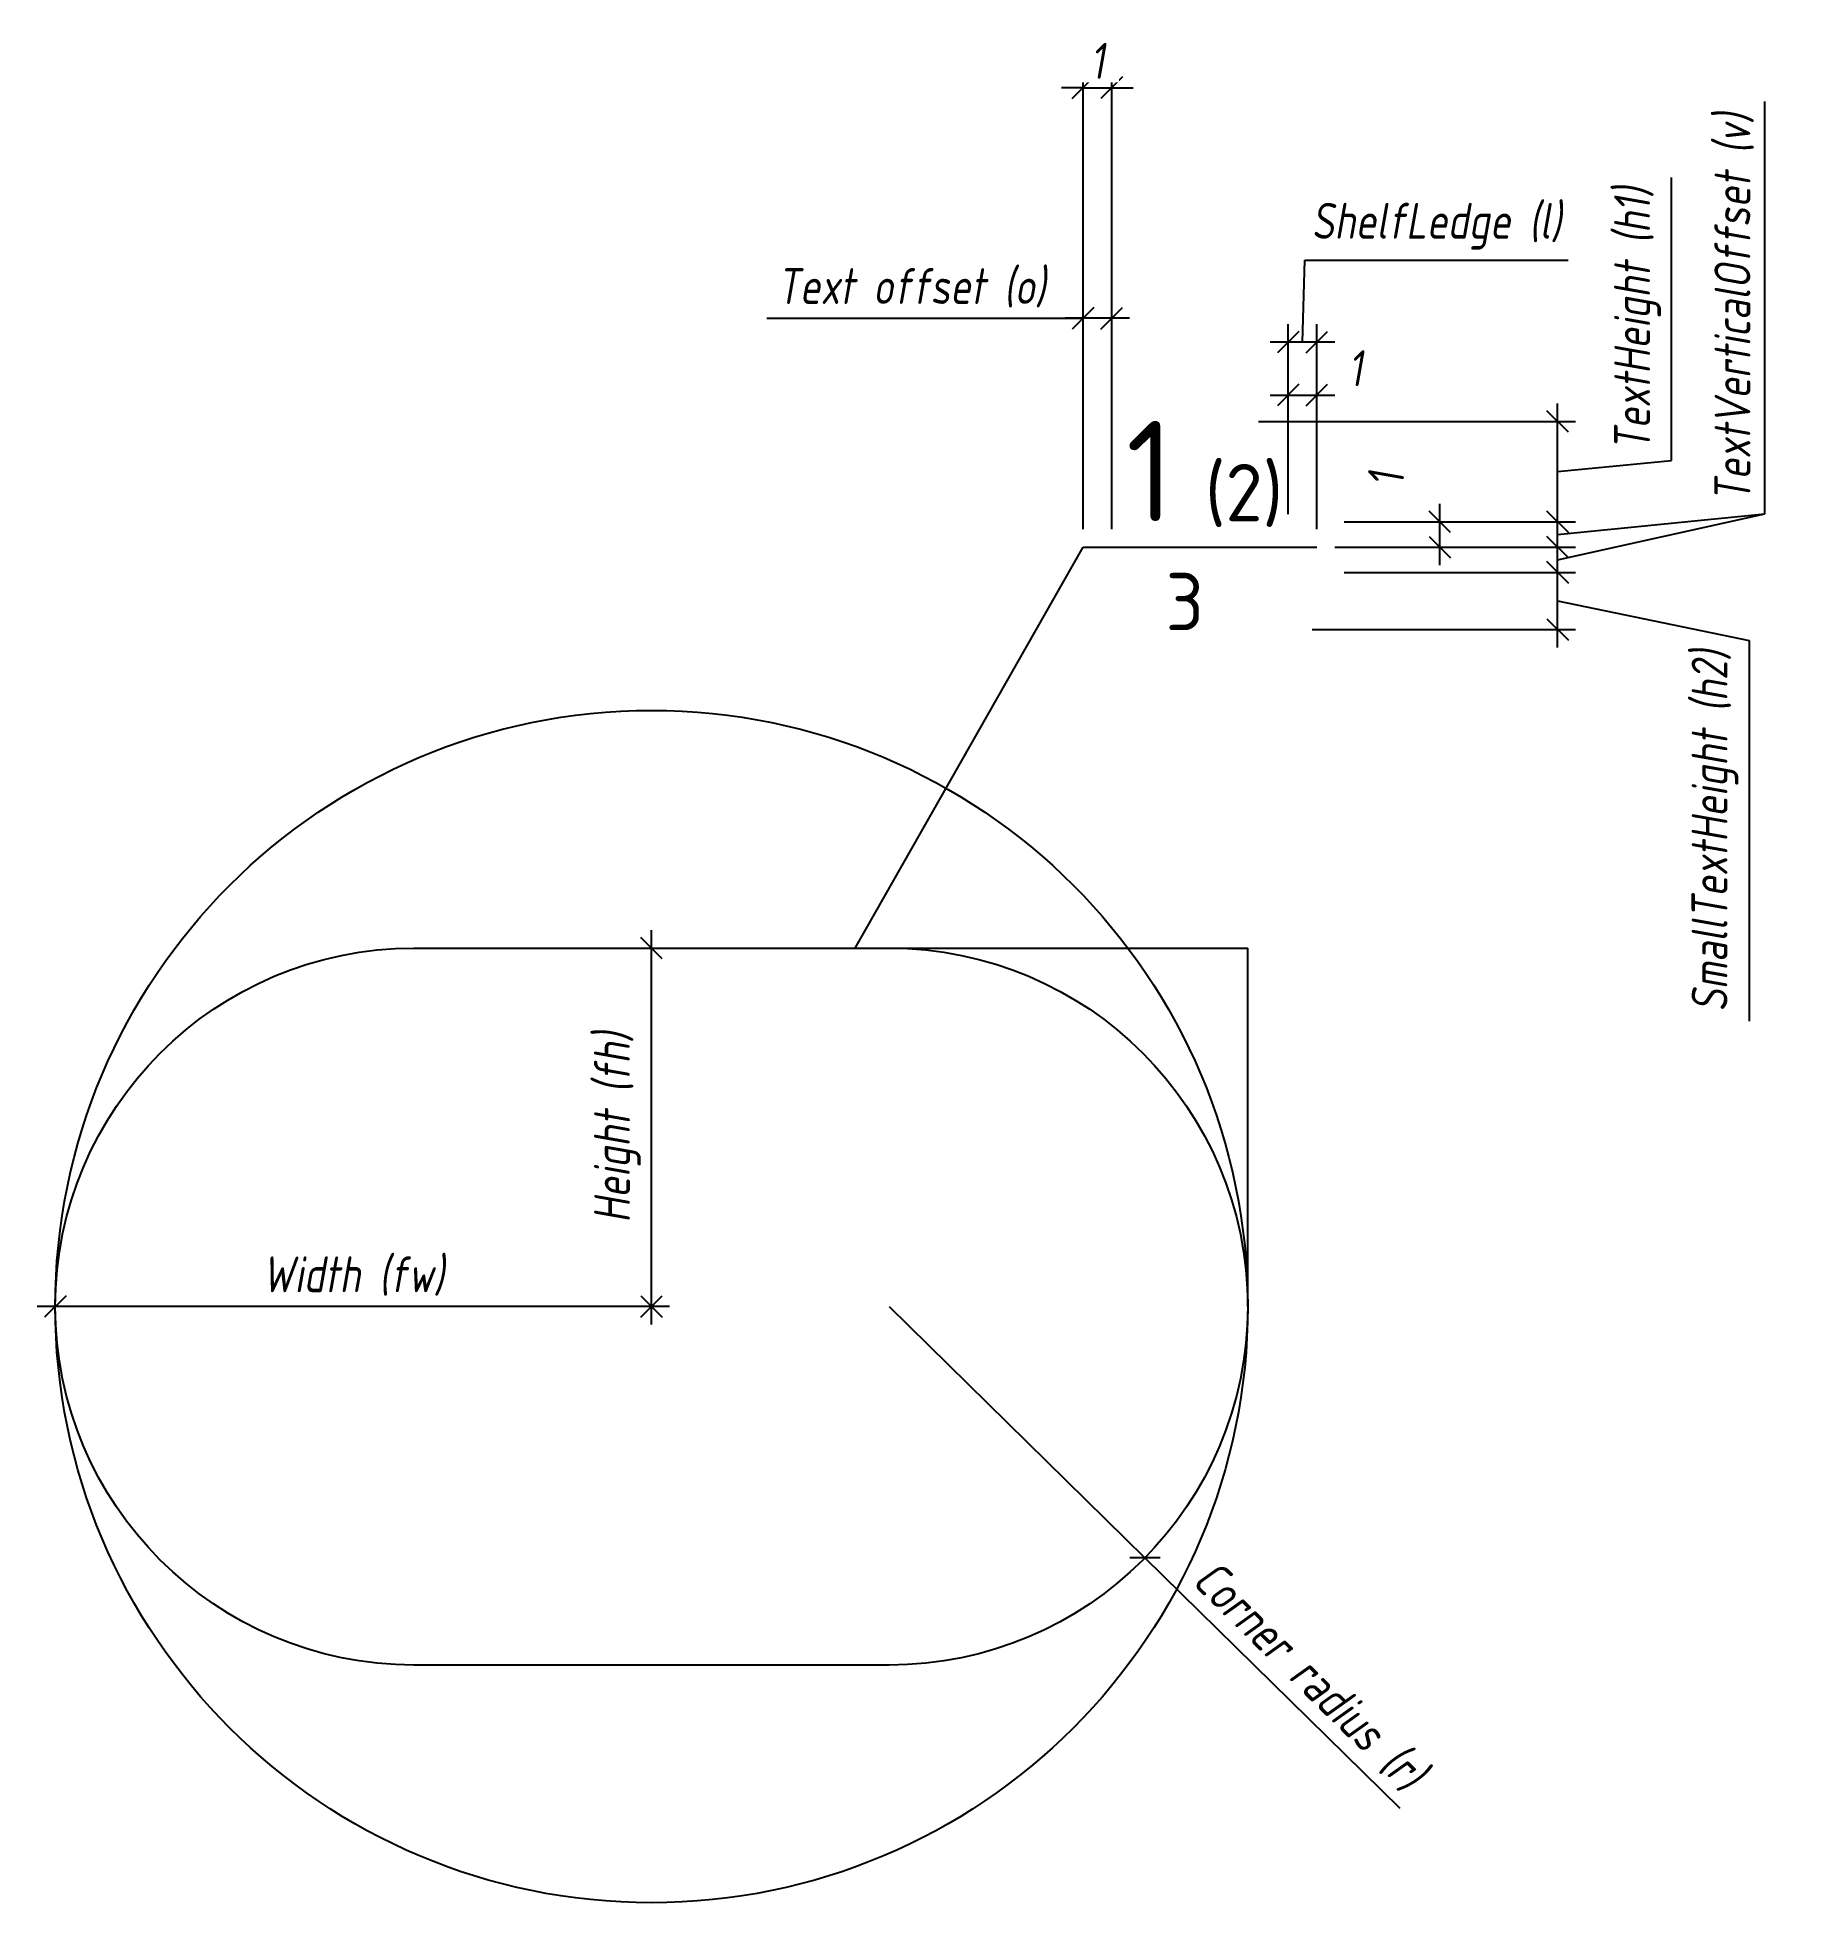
# Model space of a CAD drawing. Header units: millimetres. Extents: x 2101.5 to 2162.5, y 1512.3 to 1577.4.
import ezdxf

# ---------------------------------------------------------------- set-up
doc = ezdxf.new("R2010")
doc.units = ezdxf.units.MM
doc.styles.add('GOST-2.304_Type-B', font='GOST Common.ttf')
doc.styles.add('MpTextStyle', font='isocpeur.ttf', dxfattribs={"width": 0.8, "oblique": 10, "height": 2.5})
doc.dimstyles.new('MpDimStyle', dxfattribs={"dimscale": 100, "dimtxt": 2.5, "dimasz": 1.5, "dimexe": 1.25, "dimexo": 1.25, "dimtad": 1, "dimdec": 0, "dimdsep": 46, "dimtxsty": 'MpTextStyle', "dimblk": 'OBLIQUE', "dimblk1": 'OBLIQUE', "dimblk2": 'OBLIQUE', "dimcen": 2.5, "dimdle": 1.25, "dimadec": 0, "dimazin": 0, "dimtfac": 1, "dimtdec": 0, "dimtix": 1, "dimtmove": 2, "dimatfit": 3, "dimfxl": 1, "dimtfill": 1, "dimarcsym": 0})

# ---------------------------------------------------------------- blocks, each defined once
blk = doc.blocks.new('_Oblique')
at = {"color": 0, "linetype": 'ByBlock', "lineweight": -2}
blk.add_line((-0.5, -0.5), (0.5, 0.5), dxfattribs=at)
blk = doc.blocks.new('*D16')
at = {"color": 0, "lineweight": -2, "transparency": 16777216}
for p in [(2131.17, 1533.128), (2148.973, 1515.63)]:
    blk.add_line(p, (2140.082, 1524.369), dxfattribs=at)
at = {"layer": 'Defpoints', "color": 0, "transparency": 16777216}
for p in [(2131.17, 1533.128), (2140.082, 1524.369)]:
    blk.add_point(p, dxfattribs=at)
at = {"color": 0, "lineweight": -2, "transparency": 16777216, "xscale": 0.75, "yscale": 0.75, "zscale": 0.75, "rotation": 135.4953543292471}
blk.add_blockref('_Oblique', (2140.082, 1524.369), dxfattribs=at)
at = {"color": 0, "transparency": 16777216, "insert": (2145.807, 1520.231), "char_height": 1.25, "attachment_point": 5, "rotation": 315.49535, "style": 'MpTextStyle', "bg_fill": 3, "box_fill_scale": 1.1, "bg_fill_color": 256, "bg_fill_true_color": 13158600, "bg_fill_transparency": 0}
blk.add_mtext('Corner radius (r)', dxfattribs=at)
blk = doc.blocks.new('*D24')
at = {"color": 0, "lineweight": -2, "transparency": 16777216}
for p, q in [((2137.924, 1560.225), (2137.924, 1576.239)), ((2138.924, 1560.225), (2138.924, 1576.239)), ((2137.924, 1575.614), (2137.174, 1575.614)), ((2137.924, 1575.614), (2138.924, 1575.614)), ((2138.924, 1575.614), (2139.674, 1575.614))]:
    blk.add_line(p, q, dxfattribs=at)
at = {"layer": 'Defpoints', "color": 0, "transparency": 16777216}
for p in [(2137.924, 1559.6), (2138.924, 1559.6)]:
    blk.add_point(p, dxfattribs=at)
at = {"color": 0, "lineweight": -2, "transparency": 16777216, "xscale": 0.75, "yscale": 0.75, "zscale": 0.75}
blk.add_blockref('_Oblique', (2137.924, 1575.614), dxfattribs=at)
at = {"color": 0, "lineweight": -2, "transparency": 16777216, "xscale": 0.75, "yscale": 0.75, "zscale": 0.75, "rotation": 180}
blk.add_blockref('_Oblique', (2138.924, 1575.614), dxfattribs=at)
at = {"color": 0, "transparency": 16777216, "insert": (2138.424, 1576.551), "char_height": 1.25, "attachment_point": 5, "style": 'MpTextStyle', "bg_fill": 3, "box_fill_scale": 1.1, "bg_fill_color": 256, "bg_fill_true_color": 13158600, "bg_fill_transparency": 0}
blk.add_mtext('1', dxfattribs=at)
at = {"layer": 'Defpoints', "color": 0, "transparency": 16777216}
blk.add_point((2138.924, 1575.614), dxfattribs=at)
blk = doc.blocks.new('*D18')
at = {"color": 0, "lineweight": -2, "transparency": 16777216}
for p, q in [((2126.909, 1567.576), (2137.924, 1567.576)), ((2139.549, 1567.576), (2137.299, 1567.576))]:
    blk.add_line(p, q, dxfattribs=at)
at = {"layer": 'Defpoints', "color": 0, "transparency": 16777216}
for p in [(2137.924, 1567.576), (2137.924, 1567.576), (2138.924, 1567.576)]:
    blk.add_point(p, dxfattribs=at)
at = {"color": 0, "lineweight": -2, "transparency": 16777216, "xscale": 0.75, "yscale": 0.75, "zscale": 0.75, "rotation": 180}
blk.add_blockref('_Oblique', (2137.924, 1567.576), dxfattribs=at)
at = {"color": 0, "lineweight": -2, "transparency": 16777216, "xscale": 0.75, "yscale": 0.75, "zscale": 0.75}
blk.add_blockref('_Oblique', (2138.924, 1567.576), dxfattribs=at)
at = {"color": 0, "transparency": 16777216, "insert": (2131.943, 1568.639), "char_height": 1.25, "attachment_point": 5, "style": 'MpTextStyle', "bg_fill": 3, "box_fill_scale": 1.1, "bg_fill_color": 256, "bg_fill_true_color": 13158600, "bg_fill_transparency": 0}
blk.add_mtext('Text offset (o)', dxfattribs=at)
blk = doc.blocks.new('*D11')
at = {"color": 0, "lineweight": -2, "transparency": 16777216}
for p, q in [((2158.437, 1562.616), (2158.437, 1572.483)), ((2154.463, 1559.855), (2154.463, 1564.607)), ((2144.036, 1563.982), (2155.088, 1563.982)), ((2154.463, 1562.231), (2158.437, 1562.616)), ((2147.02, 1560.48), (2155.088, 1560.48))]:
    blk.add_line(p, q, dxfattribs=at)
at = {"layer": 'Defpoints', "color": 0, "transparency": 16777216}
for p in [(2143.411, 1563.982), (2154.463, 1563.982), (2146.395, 1560.48)]:
    blk.add_point(p, dxfattribs=at)
at = {"color": 0, "lineweight": -2, "transparency": 16777216, "xscale": 0.75, "yscale": 0.75, "zscale": 0.75}
for p, rotation in [((2154.463, 1563.982), 90), ((2154.463, 1560.48), 270)]:
    blk.add_blockref('_Oblique', p, dxfattribs=dict(at, rotation=rotation))
at = {"color": 0, "transparency": 16777216, "insert": (2157.249, 1567.549), "char_height": 1.25, "attachment_point": 5, "rotation": 90, "style": 'MpTextStyle', "bg_fill": 3, "box_fill_scale": 1.1, "bg_fill_color": 256, "bg_fill_true_color": 13158600, "bg_fill_transparency": 0}
blk.add_mtext('TextHeight (h1)', dxfattribs=at)
blk = doc.blocks.new('*D12')
at = {"color": 0, "lineweight": -2, "transparency": 16777216}
for p, q in [((2161.68, 1560.765), (2161.68, 1575.132)), ((2154.463, 1558.975), (2154.463, 1561.105)), ((2154.463, 1560.04), (2161.68, 1560.765)), ((2147.02, 1560.48), (2155.088, 1560.48)), ((2146.699, 1559.6), (2155.088, 1559.6))]:
    blk.add_line(p, q, dxfattribs=at)
at = {"layer": 'Defpoints', "color": 0, "transparency": 16777216}
for p in [(2146.395, 1560.48), (2154.463, 1560.48), (2146.074, 1559.6)]:
    blk.add_point(p, dxfattribs=at)
at = {"color": 0, "lineweight": -2, "transparency": 16777216, "xscale": 0.75, "yscale": 0.75, "zscale": 0.75}
for p, rotation in [((2154.463, 1560.48), 90), ((2154.463, 1559.6), 270)]:
    blk.add_blockref('_Oblique', p, dxfattribs=dict(at, rotation=rotation))
at = {"color": 0, "transparency": 16777216, "insert": (2160.618, 1567.948), "char_height": 1.25, "attachment_point": 5, "rotation": 90, "style": 'MpTextStyle', "bg_fill": 3, "box_fill_scale": 1.1, "bg_fill_color": 256, "bg_fill_true_color": 13158600, "bg_fill_transparency": 0}
blk.add_mtext('TextVerticalOffset (v)', dxfattribs=at)
blk = doc.blocks.new('*D13')
at = {"color": 0, "lineweight": -2, "transparency": 16777216}
for p, q in [((2154.463, 1558.094), (2154.463, 1560.225)), ((2146.699, 1559.6), (2155.088, 1559.6)), ((2147.02, 1558.719), (2155.088, 1558.719))]:
    blk.add_line(p, q, dxfattribs=at)
at = {"layer": 'Defpoints', "color": 0, "transparency": 16777216}
for p in [(2146.074, 1559.6), (2154.463, 1559.6), (2146.395, 1558.719)]:
    blk.add_point(p, dxfattribs=at)
at = {"color": 0, "lineweight": -2, "transparency": 16777216, "xscale": 0.75, "yscale": 0.75, "zscale": 0.75}
for p, rotation in [((2154.463, 1559.6), 90), ((2154.463, 1558.719), 270)]:
    blk.add_blockref('_Oblique', p, dxfattribs=dict(at, rotation=rotation))
blk = doc.blocks.new('*D14')
at = {"color": 0, "lineweight": -2, "transparency": 16777216}
for p, q in [((2154.463, 1556.104), (2154.463, 1559.344)), ((2147.02, 1558.719), (2155.088, 1558.719)), ((2154.463, 1557.724), (2161.135, 1556.344)), ((2145.911, 1556.729), (2155.088, 1556.729)), ((2161.135, 1556.344), (2161.135, 1543.077))]:
    blk.add_line(p, q, dxfattribs=at)
at = {"layer": 'Defpoints', "color": 0, "transparency": 16777216}
for p in [(2146.395, 1558.719), (2154.463, 1558.719), (2145.286, 1556.729)]:
    blk.add_point(p, dxfattribs=at)
at = {"color": 0, "lineweight": -2, "transparency": 16777216, "xscale": 0.75, "yscale": 0.75, "zscale": 0.75}
for p, rotation in [((2154.463, 1558.719), 90), ((2154.463, 1556.729), 270)]:
    blk.add_blockref('_Oblique', p, dxfattribs=dict(at, rotation=rotation))
at = {"color": 0, "transparency": 16777216, "insert": (2159.947, 1549.71), "char_height": 1.25, "attachment_point": 5, "rotation": 90, "style": 'MpTextStyle', "bg_fill": 3, "box_fill_scale": 1.1, "bg_fill_color": 256, "bg_fill_true_color": 13158600, "bg_fill_transparency": 0}
blk.add_mtext('SmallTextHeight (h2)', dxfattribs=at)
blk = doc.blocks.new('*D23')
at = {"color": 0, "lineweight": -2, "transparency": 16777216}
for p, q in [((2150.361, 1558.975), (2150.361, 1561.105)), ((2147.103, 1560.48), (2150.986, 1560.48)), ((2146.699, 1559.6), (2150.986, 1559.6))]:
    blk.add_line(p, q, dxfattribs=at)
at = {"layer": 'Defpoints', "color": 0, "transparency": 16777216}
for p in [(2146.478, 1560.48), (2150.361, 1560.48), (2146.074, 1559.6)]:
    blk.add_point(p, dxfattribs=at)
at = {"color": 0, "lineweight": -2, "transparency": 16777216, "xscale": 0.75, "yscale": 0.75, "zscale": 0.75}
for p, rotation in [((2150.361, 1560.48), 90), ((2150.361, 1559.6), 270)]:
    blk.add_blockref('_Oblique', p, dxfattribs=dict(at, rotation=rotation))
at = {"color": 0, "transparency": 16777216, "insert": (2148.486, 1561.961), "char_height": 1.25, "attachment_point": 5, "rotation": 90, "style": 'MpTextStyle', "bg_fill": 3, "box_fill_scale": 1.1, "bg_fill_color": 256, "bg_fill_true_color": 13158600, "bg_fill_transparency": 0}
blk.add_mtext('1', dxfattribs=at)
blk = doc.blocks.new('*D21')
at = {"color": 0, "lineweight": -2, "transparency": 16777216}
for p, q in [((2145.574, 1566.745), (2145.66, 1569.598)), ((2145.66, 1569.598), (2154.827, 1569.598)), ((2145.074, 1565.302), (2145.074, 1567.37)), ((2146.074, 1560.225), (2146.074, 1567.37)), ((2146.699, 1566.745), (2144.449, 1566.745))]:
    blk.add_line(p, q, dxfattribs=at)
at = {"layer": 'Defpoints', "color": 0, "transparency": 16777216}
for p in [(2145.074, 1566.745), (2145.074, 1564.677), (2146.074, 1559.6)]:
    blk.add_point(p, dxfattribs=at)
at = {"color": 0, "lineweight": -2, "transparency": 16777216, "xscale": 0.75, "yscale": 0.75, "zscale": 0.75, "rotation": 180}
blk.add_blockref('_Oblique', (2145.074, 1566.745), dxfattribs=at)
at = {"color": 0, "lineweight": -2, "transparency": 16777216, "xscale": 0.75, "yscale": 0.75, "zscale": 0.75}
blk.add_blockref('_Oblique', (2146.074, 1566.745), dxfattribs=at)
at = {"color": 0, "transparency": 16777216, "insert": (2150.244, 1570.786), "char_height": 1.25, "attachment_point": 5, "style": 'MpTextStyle', "bg_fill": 3, "box_fill_scale": 1.1, "bg_fill_color": 256, "bg_fill_true_color": 13158600, "bg_fill_transparency": 0}
blk.add_mtext('ShelfLedge (l)', dxfattribs=at)
blk = doc.blocks.new('*D22')
at = {"color": 0, "lineweight": -2, "transparency": 16777216}
for p, q in [((2145.074, 1560.751), (2145.074, 1565.525)), ((2146.074, 1560.225), (2146.074, 1565.525)), ((2144.449, 1564.9), (2146.699, 1564.9))]:
    blk.add_line(p, q, dxfattribs=at)
at = {"layer": 'Defpoints', "color": 0, "transparency": 16777216}
for p in [(2146.074, 1564.9), (2145.074, 1560.126), (2146.074, 1559.6)]:
    blk.add_point(p, dxfattribs=at)
at = {"color": 0, "lineweight": -2, "transparency": 16777216, "xscale": 0.75, "yscale": 0.75, "zscale": 0.75, "rotation": 180}
blk.add_blockref('_Oblique', (2145.074, 1564.9), dxfattribs=at)
at = {"color": 0, "transparency": 16777216, "insert": (2147.414, 1565.838), "char_height": 1.25, "attachment_point": 5, "style": 'MpTextStyle', "bg_fill": 3, "box_fill_scale": 1.1, "bg_fill_color": 256, "bg_fill_true_color": 13158600, "bg_fill_transparency": 0}
blk.add_mtext('1', dxfattribs=at)
at = {"color": 0, "lineweight": -2, "transparency": 16777216, "xscale": 0.75, "yscale": 0.75, "zscale": 0.75}
blk.add_blockref('_Oblique', (2146.074, 1564.9), dxfattribs=at)
blk = doc.blocks.new('*D25')
at = {"color": 0, "lineweight": -2, "transparency": 16777216}
blk.add_line((2123.511, 1533.128), (2101.482, 1533.128), dxfattribs=at)
at = {"layer": 'Defpoints', "color": 0, "transparency": 16777216}
for p in [(2102.107, 1533.128), (2102.107, 1533.128), (2122.886, 1533.128)]:
    blk.add_point(p, dxfattribs=at)
at = {"color": 0, "lineweight": -2, "transparency": 16777216, "xscale": 0.75, "yscale": 0.75, "zscale": 0.75, "rotation": 180}
blk.add_blockref('_Oblique', (2102.107, 1533.128), dxfattribs=at)
at = {"color": 0, "lineweight": -2, "transparency": 16777216, "xscale": 0.75, "yscale": 0.75, "zscale": 0.75}
blk.add_blockref('_Oblique', (2122.886, 1533.128), dxfattribs=at)
at = {"color": 0, "transparency": 16777216, "insert": (2112.496, 1534.19), "char_height": 1.25, "attachment_point": 5, "style": 'MpTextStyle', "bg_fill": 3, "box_fill_scale": 1.1, "bg_fill_color": 256, "bg_fill_true_color": 13158600, "bg_fill_transparency": 0}
blk.add_mtext('Width (fw)', dxfattribs=at)
blk = doc.blocks.new('*D26')
at = {"color": 0, "lineweight": -2, "transparency": 16777216}
blk.add_line((2122.886, 1532.503), (2122.886, 1546.248), dxfattribs=at)
at = {"layer": 'Defpoints', "color": 0, "transparency": 16777216}
for p in [(2122.886, 1545.623), (2122.886, 1545.623), (2122.886, 1533.128)]:
    blk.add_point(p, dxfattribs=at)
at = {"color": 0, "lineweight": -2, "transparency": 16777216, "xscale": 0.75, "yscale": 0.75, "zscale": 0.75}
for p, rotation in [((2122.886, 1545.623), 90), ((2122.886, 1533.128), 270)]:
    blk.add_blockref('_Oblique', p, dxfattribs=dict(at, rotation=rotation))
at = {"color": 0, "transparency": 16777216, "insert": (2121.698, 1539.376), "char_height": 1.25, "attachment_point": 5, "rotation": 90, "style": 'MpTextStyle', "bg_fill": 3, "box_fill_scale": 1.1, "bg_fill_color": 256, "bg_fill_true_color": 13158600, "bg_fill_transparency": 0}
blk.add_mtext('Height (fh)', dxfattribs=at)

msp = doc.modelspace()

# ---------------------------------------------------------------- linework, layer by layer
for p, q in [((2129.984, 1545.623), (2137.924, 1559.6)), ((2131.17, 1545.623), (2143.665, 1545.623)), ((2143.665, 1533.128), (2143.665, 1545.623))]:
    msp.add_line(p, q)
msp.add_lwpolyline([(2137.924, 1559.6), (2146.074, 1559.6)])
msp.add_lwpolyline([(2114.602, 1520.633, -1), (2114.602, 1545.623), (2131.17, 1545.623, -1), (2131.17, 1520.633), (2114.602, 1520.633)], format="xyb")

# ---------------------------------------------------------------- texts
at = {"style": 'GOST-2.304_Type-B'}
for s, height, p in [('1', 3.5, (2139.424, 1560.5)), ('(2)', 2, (2142.174, 1560.5)), ('3', 2, (2140.799, 1556.7))]:
    msp.add_text(s, height=height, dxfattribs=at).set_placement(p)

# ---------------------------------------------------------------- next in the draw order: dimensions: what is measured, and where the dimension line sits
at = {"color": 150}
dim = msp.add_linear_dim(base=(2138.924, 1575.614), p1=(2137.924, 1559.6), p2=(2138.924, 1559.6), dimstyle='MpDimStyle', dxfattribs=at)
dim.commit()
dim.dimension.update_dxf_attribs({"geometry": '*D24', "text_midpoint": (2138.424, 1576.551)})
dim = msp.add_linear_dim(base=(2154.463, 1563.982), p1=(2146.395, 1560.48), p2=(2143.411, 1563.982), angle=90, text='TextHeight (h1)', dimstyle='MpDimStyle', override={"dimtmove": 1})
dim.commit()
dim.dimension.update_dxf_attribs({"geometry": '*D11', "text_midpoint": (2158.437, 1562.928), "dimtype": 160})
dim = msp.add_radius_dim(center=(2131.17, 1533.128), mpoint=(2140.082, 1524.369), text='Corner radius (r)', dimstyle='MpDimStyle')
dim.commit()
dim.dimension.update_dxf_attribs({"geometry": '*D16', "text_midpoint": (2145.807, 1520.231)})

# ---------------------------------------------------------------- next in the draw order: linework, layer by layer
at = {"color": 252, "true_color": 0x939598}
msp.add_circle((2122.886, 1533.128), 20.779, dxfattribs=at)

# ---------------------------------------------------------------- next in the draw order: dimensions: what is measured, and where the dimension line sits
dim = msp.add_linear_dim(base=(2154.463, 1560.48), p1=(2146.074, 1559.6), p2=(2146.395, 1560.48), angle=90, text='TextVerticalOffset (v)', dimstyle='MpDimStyle', override={"dimtmove": 1})
dim.commit()
dim.dimension.update_dxf_attribs({"geometry": '*D12', "text_midpoint": (2161.68, 1561.077), "dimtype": 160})
dim = msp.add_linear_dim(base=(2137.924, 1567.576), p1=(2138.924, 1567.576), p2=(2137.924, 1567.576), text='Text offset (o)', dimstyle='MpDimStyle', override={"dimtmove": 1})
dim.commit()
dim.dimension.update_dxf_attribs({"geometry": '*D18', "text_midpoint": (2131.943, 1567.347), "dimtype": 160})

# ---------------------------------------------------------------- next in the draw order: linework, layer by layer
msp.add_line((2154.463, 1559.16), (2161.68, 1560.765))

# ---------------------------------------------------------------- next in the draw order: dimensions: what is measured, and where the dimension line sits
dim = msp.add_linear_dim(base=(2154.463, 1559.6), p1=(2146.395, 1558.719), p2=(2146.074, 1559.6), angle=90, text=' ', dimstyle='MpDimStyle')
dim.commit()
dim.dimension.update_dxf_attribs({"geometry": '*D13', "text_midpoint": (2154.463, 1559.159)})
dim = msp.add_linear_dim(base=(2102.107, 1533.128), p1=(2122.886, 1533.128), p2=(2102.107, 1533.128), text='Width (fw)', dimstyle='MpDimStyle')
dim.commit()
dim.dimension.update_dxf_attribs({"geometry": '*D25', "text_midpoint": (2112.496, 1534.19)})

# ---------------------------------------------------------------- next in the draw order: dimensions: what is measured, and where the dimension line sits
dim = msp.add_linear_dim(base=(2154.463, 1558.719), p1=(2145.286, 1556.729), p2=(2146.395, 1558.719), angle=90, text='SmallTextHeight (h2)', dimstyle='MpDimStyle', override={"dimtmove": 1})
dim.commit()
dim.dimension.update_dxf_attribs({"geometry": '*D14', "text_midpoint": (2161.135, 1556.031), "dimtype": 160})
dim = msp.add_linear_dim(base=(2122.886, 1545.623), p1=(2122.886, 1533.128), p2=(2122.886, 1545.623), angle=90, text='Height (fh)', dimstyle='MpDimStyle')
dim.commit()
dim.dimension.update_dxf_attribs({"geometry": '*D26', "text_midpoint": (2121.698, 1539.376)})

# ---------------------------------------------------------------- next in the draw order: dimensions: what is measured, and where the dimension line sits
at = {"color": 150}
dim = msp.add_linear_dim(base=(2150.361, 1560.48), p1=(2146.074, 1559.6), p2=(2146.478, 1560.48), angle=90, dimstyle='MpDimStyle', dxfattribs=at)
dim.commit()
dim.dimension.update_dxf_attribs({"geometry": '*D23', "text_midpoint": (2148.486, 1561.961), "dimtype": 160})

# ---------------------------------------------------------------- next in the draw order: dimensions: what is measured, and where the dimension line sits
dim = msp.add_linear_dim(base=(2145.074, 1566.745), p1=(2146.074, 1559.6), p2=(2145.074, 1564.677), text='ShelfLedge (l)', dimstyle='MpDimStyle', override={"dimtmove": 1})
dim.commit()
dim.dimension.update_dxf_attribs({"geometry": '*D21', "text_midpoint": (2145.972, 1569.598), "dimtype": 160})

# ---------------------------------------------------------------- next in the draw order: dimensions: what is measured, and where the dimension line sits
at = {"color": 143, "true_color": 0x7aafdf}
dim = msp.add_linear_dim(base=(2146.074, 1564.9), p1=(2145.074, 1560.126), p2=(2146.074, 1559.6), dimstyle='MpDimStyle', dxfattribs=at)
dim.commit()
dim.dimension.update_dxf_attribs({"geometry": '*D22', "text_midpoint": (2147.414, 1565.838), "dimtype": 160})

doc.saveas('drawing.dxf')
